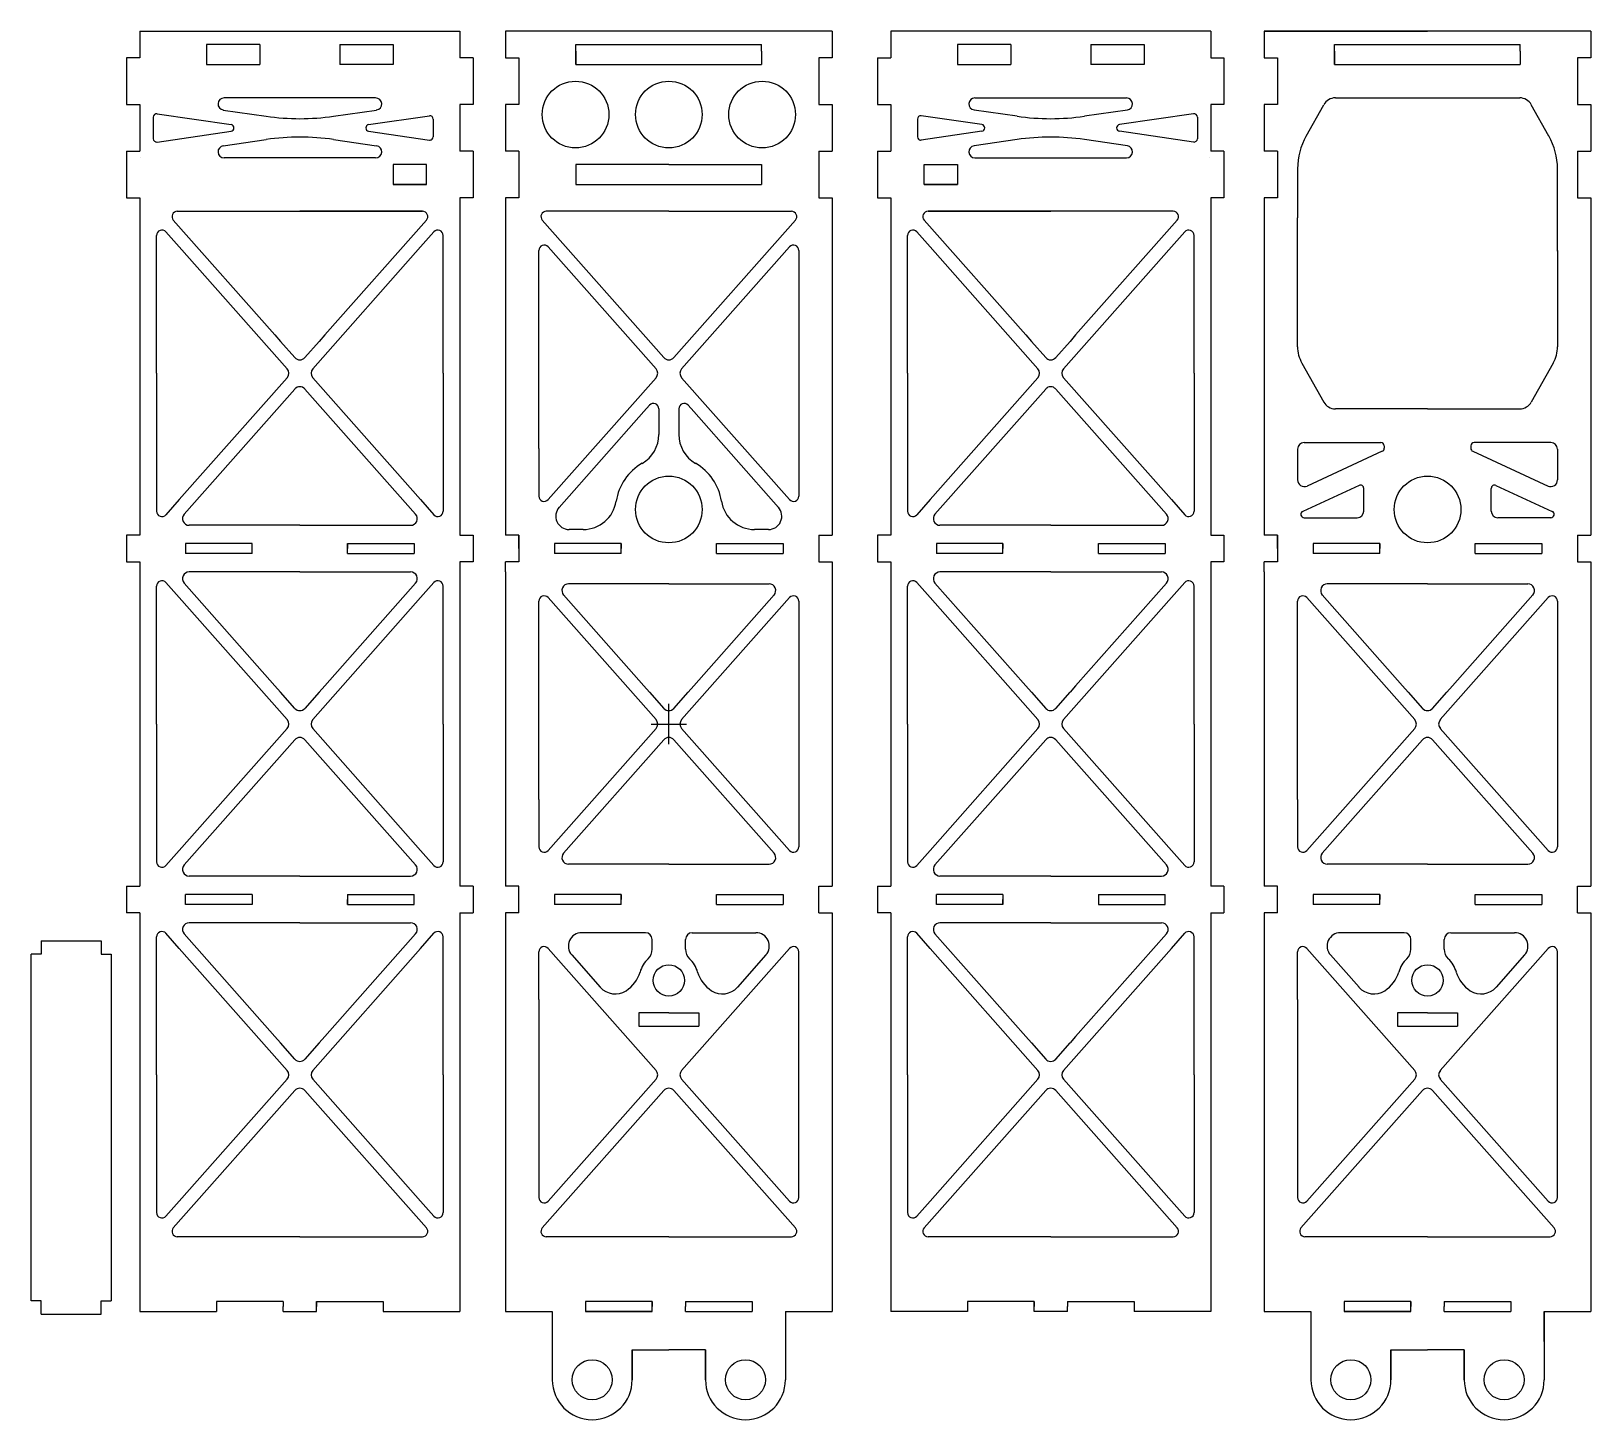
# Model space of a CAD drawing. Header units: millimetres. Extents: x 2141 to 2375, y 1186 to 1394.
import ezdxf

# ---------------------------------------------------------------- set-up
doc = ezdxf.new("R2010")
doc.units = ezdxf.units.MM
doc.layers.add('2mm碳板', color=1, linetype='Continuous')

msp = doc.modelspace()

# ---------------------------------------------------------------- linework, layer by layer
at = {"layer": '2mm碳板'}
for p, q in [((2157.68, 1394.3), (2205.68, 1394.3)), ((2157.68, 1394.3), (2157.68, 1390.3)), ((2205.68, 1394.3), (2205.68, 1390.3)), ((2212.54, 1394.3), (2212.54, 1390.3)), ((2212.54, 1394.3), (2212.54, 1390.3)), ((2261.54, 1394.3), (2212.54, 1394.3)), ((2261.54, 1394.3), (2261.54, 1390.3)), ((2318.34, 1394.3), (2270.34, 1394.3)), ((2270.34, 1394.3), (2270.34, 1390.3)), ((2318.34, 1394.3), (2318.34, 1390.3)), ((2326.38, 1394.3), (2326.38, 1390.3)), ((2326.38, 1394.3), (2326.38, 1390.3)), ((2375.38, 1394.3), (2326.38, 1394.3)), ((2326.38, 1394.3), (2350.88, 1394.3)), ((2375.38, 1394.3), (2375.38, 1390.3)), ((2155.68, 1390.3), (2155.68, 1383.3)), ((2157.68, 1390.3), (2155.68, 1390.3)), ((2155.68, 1390.3), (2155.68, 1383.3)), ((2175.68, 1392.3), (2167.68, 1392.3)), ((2167.68, 1392.3), (2167.68, 1389.3)), ((2175.68, 1392.3), (2175.68, 1389.3)), ((2187.68, 1392.3), (2187.68, 1389.3)), ((2187.68, 1392.3), (2195.68, 1392.3)), ((2195.68, 1392.3), (2195.68, 1389.3)), ((2207.68, 1390.3), (2205.68, 1390.3)), ((2207.68, 1390.3), (2207.68, 1383.3)), ((2212.54, 1390.3), (2214.04, 1390.3)), ((2212.54, 1390.3), (2214.54, 1390.3)), ((2214.54, 1390.3), (2214.54, 1383.3)), ((2214.54, 1390.3), (2214.54, 1383.3)), ((2223.08, 1391.3), (2223.08, 1392.3)), ((2223.08, 1392.3), (2250.96, 1392.3)), ((2223.08, 1391.3), (2223.08, 1389.3)), ((2223.08, 1389.3), (2223.08, 1391.3)), ((2250.96, 1391.3), (2250.96, 1392.3)), ((2250.96, 1391.3), (2250.96, 1389.3)), ((2261.54, 1390.3), (2259.54, 1390.3)), ((2259.54, 1390.3), (2259.54, 1383.3)), ((2268.34, 1390.3), (2268.34, 1383.3)), ((2268.34, 1390.3), (2270.34, 1390.3)), ((2288.34, 1392.3), (2280.34, 1392.3)), ((2280.34, 1392.3), (2280.34, 1389.3)), ((2288.34, 1392.3), (2288.34, 1389.3)), ((2300.34, 1392.3), (2300.34, 1389.3)), ((2300.34, 1392.3), (2308.34, 1392.3)), ((2308.34, 1392.3), (2308.34, 1389.3)), ((2318.34, 1390.3), (2320.34, 1390.3)), ((2320.34, 1390.3), (2320.34, 1383.3)), ((2320.34, 1390.3), (2320.34, 1383.3)), ((2326.38, 1390.3), (2327.88, 1390.3)), ((2326.38, 1390.3), (2328.38, 1390.3)), ((2328.38, 1390.3), (2328.38, 1383.3)), ((2328.38, 1390.3), (2328.38, 1383.3)), ((2336.92, 1391.3), (2336.92, 1392.3)), ((2336.92, 1392.3), (2364.8, 1392.3)), ((2336.92, 1391.3), (2336.92, 1389.3)), ((2336.92, 1389.3), (2336.92, 1391.3)), ((2364.8, 1391.3), (2364.8, 1392.3)), ((2364.8, 1391.3), (2364.8, 1389.3)), ((2375.38, 1390.3), (2373.38, 1390.3)), ((2373.38, 1390.3), (2373.38, 1383.3)), ((2167.68, 1389.3), (2175.68, 1389.3)), ((2195.68, 1389.3), (2187.68, 1389.3)), ((2223.08, 1389.3), (2250.96, 1389.3)), ((2280.34, 1389.3), (2288.34, 1389.3)), ((2308.34, 1389.3), (2300.34, 1389.3)), ((2336.92, 1389.3), (2364.8, 1389.3)), ((2155.68, 1383.3), (2157.68, 1383.3)), ((2157.68, 1383.3), (2157.68, 1376.3)), ((2193.05, 1384.29), (2170.3, 1384.29)), ((2205.68, 1383.3), (2205.68, 1376.3)), ((2207.68, 1383.3), (2205.68, 1383.3)), ((2214.54, 1383.3), (2212.54, 1383.3)), ((2212.54, 1383.3), (2212.54, 1381.8)), ((2259.54, 1383.3), (2261.54, 1383.3)), ((2261.54, 1383.3), (2261.54, 1376.3)), ((2268.34, 1383.3), (2270.34, 1383.3)), ((2270.34, 1383.3), (2270.34, 1376.3)), ((2282.96, 1384.29), (2305.71, 1384.29)), ((2318.34, 1383.3), (2318.34, 1376.3)), ((2320.34, 1383.3), (2318.34, 1383.3)), ((2328.38, 1383.3), (2326.38, 1383.3)), ((2326.38, 1383.3), (2326.38, 1381.8)), ((2332.66, 1378.58), (2335.31, 1383.28)), ((2337.05, 1384.3), (2350.88, 1384.3)), ((2350.88, 1384.3), (2364.71, 1384.3)), ((2369.09, 1378.58), (2366.45, 1383.28)), ((2373.38, 1383.3), (2375.38, 1383.3)), ((2375.38, 1383.3), (2375.38, 1376.3)), ((2159.68, 1381.42), (2159.68, 1378.18)), ((2160.25, 1381.91), (2171.36, 1380.29)), ((2170.17, 1382.48), (2176.63, 1381.54)), ((2186.73, 1381.54), (2193.18, 1382.48)), ((2192, 1380.29), (2201.11, 1381.62)), ((2201.68, 1381.12), (2201.68, 1378.47)), ((2212.54, 1381.8), (2212.54, 1376.3)), ((2274.34, 1381.12), (2274.34, 1378.47)), ((2284.02, 1380.29), (2274.91, 1381.62)), ((2289.29, 1381.54), (2282.83, 1382.48)), ((2305.84, 1382.48), (2299.39, 1381.54)), ((2315.77, 1381.91), (2304.66, 1380.29)), ((2316.34, 1381.42), (2316.34, 1378.18)), ((2326.38, 1381.8), (2326.38, 1376.3)), ((2160.25, 1377.68), (2171.36, 1379.3)), ((2192, 1379.3), (2201.11, 1377.97)), ((2284.02, 1379.3), (2274.91, 1377.97)), ((2315.77, 1377.68), (2304.66, 1379.3)), ((2155.68, 1376.3), (2155.68, 1369.3)), ((2155.68, 1376.3), (2157.68, 1376.3)), ((2170.17, 1377.11), (2176.63, 1378.05)), ((2186.73, 1378.05), (2193.18, 1377.11)), ((2207.68, 1376.3), (2205.68, 1376.3)), ((2207.68, 1376.3), (2207.68, 1369.3)), ((2214.54, 1376.3), (2212.54, 1376.3)), ((2214.54, 1376.3), (2214.54, 1369.3)), ((2259.54, 1376.3), (2261.54, 1376.3)), ((2259.54, 1376.3), (2259.54, 1369.3)), ((2268.34, 1376.3), (2268.34, 1369.3)), ((2268.34, 1376.3), (2270.34, 1376.3)), ((2289.29, 1378.05), (2282.83, 1377.11)), ((2305.84, 1377.11), (2299.39, 1378.05)), ((2320.34, 1376.3), (2318.34, 1376.3)), ((2320.34, 1376.3), (2320.34, 1369.3)), ((2328.38, 1376.3), (2326.38, 1376.3)), ((2328.38, 1376.3), (2328.38, 1369.3)), ((2373.38, 1376.3), (2375.38, 1376.3)), ((2373.38, 1376.3), (2373.38, 1369.3)), ((2157.82, 1375.31), (2157.82, 1375.31)), ((2193.05, 1375.31), (2170.3, 1375.31)), ((2200.68, 1374.3), (2195.68, 1374.3)), ((2195.68, 1374.3), (2195.68, 1371.3)), ((2200.68, 1371.3), (2200.68, 1374.3)), ((2237.04, 1374.3), (2223.08, 1374.3)), ((2223.08, 1374.3), (2223.08, 1371.3)), ((2237.04, 1374.3), (2250.96, 1374.3)), ((2250.96, 1374.3), (2250.96, 1371.3)), ((2275.34, 1374.3), (2280.34, 1374.3)), ((2275.34, 1371.3), (2275.34, 1374.3)), ((2280.34, 1374.3), (2280.34, 1371.3)), ((2282.96, 1375.31), (2305.71, 1375.31)), ((2318.2, 1375.31), (2318.19, 1375.31)), ((2331.38, 1373.68), (2331.38, 1366.3)), ((2370.38, 1361.3), (2370.38, 1373.68)), ((2155.68, 1369.3), (2157.68, 1369.3)), ((2157.68, 1369.3), (2157.68, 1318.7)), ((2200.68, 1371.3), (2195.68, 1371.3)), ((2195.68, 1371.3), (2200.68, 1371.3)), ((2195.68, 1371.3), (2200.68, 1371.3)), ((2207.68, 1369.3), (2205.68, 1369.3)), ((2205.68, 1369.3), (2205.68, 1318.7)), ((2212.54, 1369.3), (2212.54, 1320.2)), ((2214.54, 1369.3), (2212.54, 1369.3)), ((2223.08, 1371.3), (2250.96, 1371.3)), ((2259.54, 1369.3), (2261.54, 1369.3)), ((2261.54, 1369.3), (2261.54, 1318.7)), ((2268.34, 1369.3), (2270.34, 1369.3)), ((2270.34, 1369.3), (2270.34, 1318.7)), ((2275.34, 1371.3), (2280.34, 1371.3)), ((2280.34, 1371.3), (2275.34, 1371.3)), ((2280.34, 1371.3), (2275.34, 1371.3)), ((2320.34, 1369.3), (2318.34, 1369.3)), ((2318.34, 1369.3), (2318.34, 1318.7)), ((2326.38, 1369.3), (2326.38, 1320.2)), ((2328.38, 1369.3), (2326.38, 1369.3)), ((2373.38, 1369.3), (2375.38, 1369.3)), ((2375.38, 1369.3), (2375.38, 1318.7)), ((2163.29, 1367.3), (2200.07, 1367.3)), ((2163.29, 1367.3), (2169.85, 1367.3)), ((2200.07, 1367.3), (2181.68, 1367.3)), ((2193.51, 1367.3), (2200.07, 1367.3)), ((2237.04, 1367.3), (2218.65, 1367.3)), ((2237.04, 1367.3), (2255.43, 1367.3)), ((2275.95, 1367.3), (2294.34, 1367.3)), ((2312.73, 1367.3), (2275.95, 1367.3)), ((2282.51, 1367.3), (2275.95, 1367.3)), ((2312.73, 1367.3), (2306.17, 1367.3)), ((2162.69, 1365.97), (2177.93, 1348.74)), ((2200.67, 1365.97), (2185.42, 1348.74)), ((2236.29, 1345.35), (2218.05, 1365.97)), ((2237.79, 1345.35), (2256.03, 1365.97)), ((2275.35, 1365.97), (2290.59, 1348.74)), ((2313.33, 1365.97), (2298.08, 1348.74)), ((2331.38, 1361.42), (2331.38, 1366.3)), ((2370.38, 1361.42), (2370.38, 1366.3)), ((2160.18, 1343), (2160.18, 1363.68)), ((2163.58, 1361.95), (2161.58, 1364.21)), ((2199.78, 1361.95), (2201.78, 1364.21)), ((2203.18, 1343), (2203.18, 1363.68)), ((2272.84, 1343), (2272.84, 1363.68)), ((2276.24, 1361.95), (2274.24, 1364.21)), ((2312.44, 1361.95), (2314.44, 1364.21)), ((2315.84, 1343), (2315.84, 1363.68)), ((2163.58, 1361.95), (2179.76, 1343.66)), ((2199.78, 1361.95), (2183.6, 1343.66)), ((2217.54, 1331.7), (2217.54, 1361.42)), ((2218.94, 1361.95), (2235.12, 1343.66)), ((2255.14, 1361.95), (2238.96, 1343.66)), ((2256.54, 1361.42), (2256.54, 1324.58)), ((2276.24, 1361.95), (2292.42, 1343.66)), ((2312.44, 1361.95), (2296.26, 1343.66)), ((2331.38, 1346.98), (2331.38, 1361.42)), ((2370.38, 1361.42), (2370.38, 1346.98)), ((2177.93, 1348.74), (2178.78, 1347.78)), ((2185.42, 1348.74), (2184.58, 1347.78)), ((2290.59, 1348.74), (2291.44, 1347.78)), ((2298.08, 1348.74), (2297.24, 1347.78)), ((2180.93, 1345.35), (2178.78, 1347.78)), ((2184.58, 1347.78), (2182.43, 1345.35)), ((2291.44, 1347.78), (2293.59, 1345.35)), ((2295.09, 1345.35), (2297.24, 1347.78)), ((2332.02, 1344.53), (2335.31, 1338.69)), ((2369.74, 1344.53), (2366.45, 1338.69)), ((2160.18, 1343), (2160.18, 1322.32)), ((2179.76, 1342.33), (2163.58, 1324.05)), ((2183.6, 1342.33), (2199.78, 1324.05)), ((2203.18, 1343), (2203.18, 1322.32)), ((2235.12, 1342.33), (2218.94, 1324.05)), ((2238.96, 1342.33), (2255.14, 1324.05)), ((2272.84, 1343), (2272.84, 1322.32)), ((2292.42, 1342.33), (2276.24, 1324.05)), ((2296.26, 1342.33), (2312.44, 1324.05)), ((2315.84, 1343), (2315.84, 1322.32)), ((2180.93, 1340.64), (2164.31, 1321.86)), ((2182.43, 1340.64), (2199.04, 1321.86)), ((2293.59, 1340.64), (2276.97, 1321.86)), ((2295.09, 1340.64), (2311.7, 1321.86)), ((2220.59, 1322.89), (2233.29, 1337.26)), ((2233.29, 1337.26), (2234.14, 1338.21)), ((2235.54, 1337.68), (2235.54, 1333.82)), ((2238.54, 1337.68), (2238.54, 1333.82)), ((2240.78, 1337.26), (2239.94, 1338.21)), ((2253.49, 1322.89), (2240.78, 1337.26)), ((2350.88, 1337.67), (2337.05, 1337.67)), ((2350.88, 1337.67), (2364.71, 1337.67)), ((2217.54, 1331.7), (2217.54, 1324.58)), ((2331.38, 1331.61), (2331.38, 1327)), ((2332.38, 1332.61), (2343.88, 1332.61)), ((2344.38, 1332.11), (2344.38, 1331.76)), ((2357.38, 1332.11), (2357.38, 1331.76)), ((2369.38, 1332.61), (2357.88, 1332.61)), ((2370.38, 1331.61), (2370.38, 1327)), ((2344.09, 1331.3), (2332.8, 1326.09)), ((2357.67, 1331.3), (2368.96, 1326.09)), ((2340.6, 1326.18), (2332.17, 1322.29)), ((2341.31, 1322.34), (2341.31, 1325.73)), ((2360.44, 1322.34), (2360.44, 1325.73)), ((2361.15, 1326.18), (2369.59, 1322.29)), ((2163.58, 1324.05), (2161.58, 1321.79)), ((2199.78, 1324.05), (2201.78, 1321.79)), ((2276.24, 1324.05), (2274.24, 1321.79)), ((2312.44, 1324.05), (2314.44, 1321.79)), ((2181.68, 1320.2), (2165.06, 1320.2)), ((2181.68, 1320.2), (2198.3, 1320.2)), ((2212.54, 1320.2), (2212.54, 1318.7)), ((2294.34, 1320.2), (2277.72, 1320.2)), ((2294.34, 1320.2), (2310.96, 1320.2)), ((2326.38, 1320.2), (2326.38, 1318.7)), ((2332.38, 1321.34), (2340.31, 1321.34)), ((2369.38, 1321.34), (2361.44, 1321.34)), ((2155.68, 1318.7), (2155.68, 1314.7)), ((2157.68, 1318.7), (2155.68, 1318.7)), ((2205.68, 1318.7), (2207.68, 1318.7)), ((2207.68, 1318.7), (2207.68, 1314.7)), ((2214.54, 1318.7), (2212.54, 1318.7)), ((2214.54, 1318.7), (2214.54, 1314.7)), ((2214.54, 1316.7), (2214.54, 1318.7)), ((2224.19, 1319.57), (2222.08, 1319.57)), ((2251.99, 1319.57), (2249.88, 1319.57)), ((2259.54, 1318.7), (2259.54, 1314.7)), ((2259.54, 1318.7), (2261.54, 1318.7)), ((2268.34, 1318.7), (2268.34, 1314.7)), ((2270.34, 1318.7), (2268.34, 1318.7)), ((2318.34, 1318.7), (2320.34, 1318.7)), ((2320.34, 1318.7), (2320.34, 1314.7)), ((2328.38, 1318.7), (2326.38, 1318.7)), ((2328.38, 1318.7), (2328.38, 1314.7)), ((2328.38, 1316.7), (2328.38, 1318.7)), ((2373.38, 1318.7), (2373.38, 1314.7)), ((2373.38, 1318.7), (2375.38, 1318.7)), ((2164.52, 1317.45), (2164.52, 1315.95)), ((2174.52, 1317.45), (2164.52, 1317.45)), ((2174.52, 1315.95), (2164.52, 1315.95)), ((2174.52, 1316.7), (2174.52, 1317.45)), ((2174.52, 1316.7), (2174.52, 1317.45)), ((2174.52, 1315.95), (2174.52, 1316.7)), ((2188.84, 1316.7), (2188.84, 1317.45)), ((2188.84, 1316.7), (2188.84, 1317.45)), ((2188.84, 1317.45), (2198.84, 1317.45)), ((2188.84, 1317.45), (2188.84, 1316.7)), ((2188.84, 1315.95), (2188.84, 1316.7)), ((2188.84, 1315.95), (2198.84, 1315.95)), ((2198.84, 1317.45), (2198.84, 1315.95)), ((2219.88, 1317.45), (2219.88, 1315.95)), ((2229.88, 1317.45), (2219.88, 1317.45)), ((2229.88, 1315.95), (2219.88, 1315.95)), ((2229.88, 1316.7), (2229.88, 1317.45)), ((2229.88, 1316.7), (2229.88, 1317.45)), ((2229.88, 1317.45), (2229.88, 1316.7)), ((2229.88, 1315.95), (2229.88, 1316.7)), ((2244.2, 1316.7), (2244.2, 1317.45)), ((2244.2, 1316.7), (2244.2, 1317.45)), ((2244.2, 1317.45), (2254.2, 1317.45)), ((2244.2, 1315.95), (2244.2, 1316.7)), ((2244.2, 1315.95), (2254.2, 1315.95)), ((2254.2, 1317.45), (2254.2, 1315.95)), ((2277.18, 1317.45), (2277.18, 1315.95)), ((2287.18, 1317.45), (2277.18, 1317.45)), ((2287.18, 1315.95), (2277.18, 1315.95)), ((2287.18, 1316.7), (2287.18, 1317.45)), ((2287.18, 1316.7), (2287.18, 1317.45)), ((2287.18, 1317.45), (2287.18, 1316.7)), ((2287.18, 1315.95), (2287.18, 1316.7)), ((2301.5, 1316.7), (2301.5, 1317.45)), ((2301.5, 1316.7), (2301.5, 1317.45)), ((2301.5, 1317.45), (2311.5, 1317.45)), ((2301.5, 1315.95), (2301.5, 1316.7)), ((2301.5, 1315.95), (2311.5, 1315.95)), ((2311.5, 1317.45), (2311.5, 1315.95)), ((2333.72, 1317.45), (2333.72, 1315.95)), ((2343.72, 1317.45), (2333.72, 1317.45)), ((2343.72, 1315.95), (2333.72, 1315.95)), ((2343.72, 1316.7), (2343.72, 1317.45)), ((2343.72, 1316.7), (2343.72, 1317.45)), ((2343.72, 1317.45), (2343.72, 1316.7)), ((2343.72, 1315.95), (2343.72, 1316.7)), ((2358.04, 1316.7), (2358.04, 1317.45)), ((2358.04, 1316.7), (2358.04, 1317.45)), ((2358.04, 1317.45), (2368.04, 1317.45)), ((2358.04, 1315.95), (2358.04, 1316.7)), ((2358.04, 1315.95), (2368.04, 1315.95)), ((2368.04, 1317.45), (2368.04, 1315.95)), ((2155.68, 1314.7), (2157.68, 1314.7)), ((2157.68, 1314.7), (2157.68, 1266.1)), ((2181.68, 1313.2), (2165.06, 1313.2)), ((2181.68, 1313.2), (2198.3, 1313.2)), ((2207.68, 1314.7), (2205.68, 1314.7)), ((2205.68, 1314.7), (2205.68, 1266.1)), ((2214.54, 1314.7), (2212.54, 1314.7)), ((2212.54, 1313.2), (2212.54, 1314.7)), ((2212.54, 1313.2), (2212.54, 1283.33)), ((2259.54, 1314.7), (2261.54, 1314.7)), ((2261.54, 1314.7), (2261.54, 1271.54)), ((2268.34, 1314.7), (2270.34, 1314.7)), ((2270.34, 1314.7), (2270.34, 1266.1)), ((2294.34, 1313.2), (2277.72, 1313.2)), ((2294.34, 1313.2), (2310.96, 1313.2)), ((2320.34, 1314.7), (2318.34, 1314.7)), ((2318.34, 1314.7), (2318.34, 1266.1)), ((2328.38, 1314.7), (2326.38, 1314.7)), ((2326.38, 1313.2), (2326.38, 1314.7)), ((2326.38, 1313.2), (2326.38, 1283.33)), ((2373.38, 1314.7), (2375.38, 1314.7)), ((2375.38, 1314.7), (2375.38, 1271.54)), ((2160.18, 1290.4), (2160.18, 1311.08)), ((2163.58, 1309.35), (2161.58, 1311.61)), ((2164.31, 1311.53), (2177.93, 1296.14)), ((2199.04, 1311.53), (2185.42, 1296.14)), ((2199.78, 1309.35), (2201.78, 1311.61)), ((2203.18, 1290.4), (2203.18, 1311.08)), ((2237.04, 1311.41), (2222, 1311.41)), ((2237.04, 1311.41), (2252.08, 1311.41)), ((2272.84, 1290.4), (2272.84, 1311.08)), ((2276.24, 1309.35), (2274.24, 1311.61)), ((2276.97, 1311.53), (2290.59, 1296.14)), ((2311.7, 1311.53), (2298.08, 1296.14)), ((2312.44, 1309.35), (2314.44, 1311.61)), ((2315.84, 1290.4), (2315.84, 1311.08)), ((2350.88, 1311.41), (2335.84, 1311.41)), ((2350.88, 1311.41), (2365.92, 1311.41)), ((2163.58, 1309.35), (2179.76, 1291.06)), ((2199.78, 1309.35), (2183.6, 1291.06)), ((2217.54, 1279.1), (2217.54, 1308.82)), ((2218.94, 1309.35), (2235.12, 1291.06)), ((2221.25, 1309.75), (2233.29, 1296.14)), ((2255.14, 1309.35), (2238.96, 1291.06)), ((2252.83, 1309.75), (2240.78, 1296.14)), ((2256.54, 1308.82), (2256.54, 1271.98)), ((2276.24, 1309.35), (2292.42, 1291.06)), ((2312.44, 1309.35), (2296.26, 1291.06)), ((2331.38, 1279.1), (2331.38, 1308.82)), ((2332.78, 1309.35), (2348.96, 1291.06)), ((2335.09, 1309.75), (2347.13, 1296.14)), ((2368.98, 1309.35), (2352.8, 1291.06)), ((2366.67, 1309.75), (2354.62, 1296.14)), ((2370.38, 1308.82), (2370.38, 1271.98)), ((2177.93, 1296.14), (2178.78, 1295.18)), ((2180.93, 1292.75), (2178.78, 1295.18)), ((2184.58, 1295.18), (2182.43, 1292.75)), ((2185.42, 1296.14), (2184.58, 1295.18)), ((2233.29, 1296.14), (2234.14, 1295.18)), ((2234.14, 1295.18), (2236.29, 1292.75)), ((2237.79, 1292.75), (2239.94, 1295.18)), ((2240.78, 1296.14), (2239.94, 1295.18)), ((2290.59, 1296.14), (2291.44, 1295.18)), ((2291.44, 1295.18), (2293.59, 1292.75)), ((2295.09, 1292.75), (2297.24, 1295.18)), ((2298.08, 1296.14), (2297.24, 1295.18)), ((2347.13, 1296.14), (2347.98, 1295.18)), ((2347.98, 1295.18), (2350.13, 1292.75)), ((2351.63, 1292.75), (2353.78, 1295.18)), ((2354.62, 1296.14), (2353.78, 1295.18)), ((2237.04, 1287.38), (2237.04, 1293.41)), ((2160.18, 1290.4), (2160.18, 1269.72)), ((2179.76, 1289.73), (2163.58, 1271.45)), ((2183.6, 1289.73), (2199.78, 1271.45)), ((2203.18, 1290.4), (2203.18, 1269.72)), ((2235.12, 1289.73), (2218.94, 1271.45)), ((2234.37, 1290.4), (2239.71, 1290.4)), ((2238.96, 1289.73), (2255.14, 1271.45)), ((2272.84, 1290.4), (2272.84, 1269.72)), ((2292.42, 1289.73), (2276.24, 1271.45)), ((2296.26, 1289.73), (2312.44, 1271.45)), ((2315.84, 1290.4), (2315.84, 1269.72)), ((2348.96, 1289.73), (2332.78, 1271.45)), ((2352.8, 1289.73), (2368.98, 1271.45)), ((2180.93, 1288.04), (2164.31, 1269.26)), ((2182.43, 1288.04), (2199.04, 1269.26)), ((2236.29, 1288.04), (2221.25, 1271.04)), ((2237.79, 1288.04), (2252.83, 1271.04)), ((2293.59, 1288.04), (2276.97, 1269.26)), ((2295.09, 1288.04), (2311.7, 1269.26)), ((2350.13, 1288.04), (2335.09, 1271.04)), ((2351.63, 1288.04), (2366.67, 1271.04)), ((2212.54, 1283.33), (2212.54, 1266.1)), ((2326.38, 1283.33), (2326.38, 1266.1)), ((2217.54, 1279.1), (2217.54, 1271.98)), ((2331.38, 1279.1), (2331.38, 1271.98)), ((2163.58, 1271.45), (2161.58, 1269.19)), ((2199.78, 1271.45), (2201.78, 1269.19)), ((2261.54, 1271.54), (2261.54, 1266.1)), ((2276.24, 1271.45), (2274.24, 1269.19)), ((2312.44, 1271.45), (2314.44, 1269.19)), ((2375.38, 1271.54), (2375.38, 1266.1)), ((2237.04, 1269.38), (2222, 1269.38)), ((2237.04, 1269.38), (2252.08, 1269.38)), ((2350.88, 1269.38), (2335.84, 1269.38)), ((2350.88, 1269.38), (2365.92, 1269.38)), ((2155.68, 1266.1), (2155.68, 1262.1)), ((2155.68, 1266.1), (2157.68, 1266.1)), ((2181.68, 1267.6), (2165.06, 1267.6)), ((2181.68, 1267.6), (2198.3, 1267.6)), ((2207.68, 1266.1), (2205.68, 1266.1)), ((2207.68, 1266.1), (2207.68, 1262.1)), ((2214.54, 1266.1), (2212.54, 1266.1)), ((2214.54, 1262.1), (2214.54, 1266.1)), ((2259.54, 1262.1), (2259.54, 1266.1)), ((2259.54, 1266.1), (2261.54, 1266.1)), ((2268.34, 1266.1), (2268.34, 1262.1)), ((2268.34, 1266.1), (2270.34, 1266.1)), ((2294.34, 1267.6), (2277.72, 1267.6)), ((2294.34, 1267.6), (2310.96, 1267.6)), ((2320.34, 1266.1), (2318.34, 1266.1)), ((2320.34, 1266.1), (2320.34, 1262.1)), ((2328.38, 1266.1), (2326.38, 1266.1)), ((2328.38, 1262.1), (2328.38, 1266.1)), ((2373.38, 1262.1), (2373.38, 1266.1)), ((2373.38, 1266.1), (2375.38, 1266.1)), ((2164.52, 1263.35), (2164.52, 1264.85)), ((2174.52, 1264.85), (2164.52, 1264.85)), ((2174.52, 1264.85), (2174.52, 1264.1)), ((2174.52, 1264.1), (2174.52, 1263.35)), ((2174.52, 1264.1), (2174.52, 1263.35)), ((2188.84, 1264.85), (2188.84, 1264.1)), ((2188.84, 1264.85), (2198.84, 1264.85)), ((2188.84, 1264.1), (2188.84, 1263.35)), ((2188.84, 1264.1), (2188.84, 1263.35)), ((2188.84, 1263.35), (2188.84, 1264.1)), ((2198.84, 1263.35), (2198.84, 1264.85)), ((2219.88, 1264.85), (2219.88, 1263.35)), ((2229.88, 1264.85), (2219.88, 1264.85)), ((2229.88, 1264.1), (2229.88, 1264.85)), ((2229.88, 1264.1), (2229.88, 1264.85)), ((2229.88, 1264.85), (2229.88, 1264.1)), ((2229.88, 1263.35), (2229.88, 1264.1)), ((2244.2, 1264.1), (2244.2, 1264.85)), ((2244.2, 1264.1), (2244.2, 1264.85)), ((2244.2, 1264.85), (2254.2, 1264.85)), ((2244.2, 1263.35), (2244.2, 1264.1)), ((2254.2, 1264.85), (2254.2, 1263.35)), ((2277.18, 1263.35), (2277.18, 1264.85)), ((2287.18, 1264.85), (2277.18, 1264.85)), ((2287.18, 1264.85), (2287.18, 1264.1)), ((2287.18, 1264.1), (2287.18, 1263.35)), ((2287.18, 1264.1), (2287.18, 1263.35)), ((2287.18, 1263.35), (2287.18, 1264.1)), ((2301.5, 1264.85), (2301.5, 1264.1)), ((2301.5, 1264.85), (2311.5, 1264.85)), ((2301.5, 1264.1), (2301.5, 1263.35)), ((2301.5, 1264.1), (2301.5, 1263.35)), ((2311.5, 1263.35), (2311.5, 1264.85)), ((2333.72, 1264.85), (2333.72, 1263.35)), ((2343.72, 1264.85), (2333.72, 1264.85)), ((2343.72, 1264.1), (2343.72, 1264.85)), ((2343.72, 1264.1), (2343.72, 1264.85)), ((2343.72, 1264.85), (2343.72, 1264.1)), ((2343.72, 1263.35), (2343.72, 1264.1)), ((2358.04, 1264.1), (2358.04, 1264.85)), ((2358.04, 1264.1), (2358.04, 1264.85)), ((2358.04, 1264.85), (2368.04, 1264.85)), ((2358.04, 1263.35), (2358.04, 1264.1)), ((2368.04, 1264.85), (2368.04, 1263.35)), ((2157.68, 1262.1), (2155.68, 1262.1)), ((2157.68, 1262.1), (2157.68, 1202.3)), ((2174.52, 1263.35), (2164.52, 1263.35)), ((2188.84, 1263.35), (2198.84, 1263.35)), ((2205.68, 1262.1), (2207.68, 1262.1)), ((2205.68, 1262.1), (2205.68, 1202.3)), ((2212.54, 1262.1), (2212.54, 1236.3)), ((2214.54, 1262.1), (2212.54, 1262.1)), ((2229.88, 1263.35), (2219.88, 1263.35)), ((2244.2, 1263.35), (2254.2, 1263.35)), ((2259.54, 1262.1), (2261.54, 1262.1)), ((2261.54, 1262.1), (2261.54, 1236.3)), ((2270.34, 1262.1), (2268.34, 1262.1)), ((2270.34, 1262.1), (2270.34, 1202.3)), ((2287.18, 1263.35), (2277.18, 1263.35)), ((2301.5, 1263.35), (2311.5, 1263.35)), ((2318.34, 1262.1), (2320.34, 1262.1)), ((2318.34, 1262.1), (2318.34, 1202.3)), ((2326.38, 1262.1), (2326.38, 1236.3)), ((2328.38, 1262.1), (2326.38, 1262.1)), ((2343.72, 1263.35), (2333.72, 1263.35)), ((2358.04, 1263.35), (2368.04, 1263.35)), ((2373.38, 1262.1), (2375.38, 1262.1)), ((2375.38, 1262.1), (2375.38, 1236.3)), ((2163.58, 1256.75), (2161.58, 1259.01)), ((2181.68, 1260.6), (2165.06, 1260.6)), ((2181.68, 1260.6), (2198.3, 1260.6)), ((2199.78, 1256.75), (2201.78, 1259.01)), ((2233.54, 1259.1), (2223.97, 1259.1)), ((2240.54, 1259.1), (2250.11, 1259.1)), ((2276.24, 1256.75), (2274.24, 1259.01)), ((2294.34, 1260.6), (2277.72, 1260.6)), ((2294.34, 1260.6), (2310.96, 1260.6)), ((2312.44, 1256.75), (2314.44, 1259.01)), ((2347.38, 1259.1), (2337.81, 1259.1)), ((2354.38, 1259.1), (2363.95, 1259.1)), ((2142.86, 1257.88), (2142.86, 1255.88)), ((2142.86, 1257.88), (2151.86, 1257.88)), ((2151.86, 1257.88), (2151.86, 1255.88)), ((2160.18, 1237.8), (2160.18, 1258.48)), ((2163.58, 1256.75), (2179.76, 1238.46)), ((2164.31, 1258.93), (2177.93, 1243.54)), ((2199.78, 1256.75), (2183.6, 1238.46)), ((2199.04, 1258.93), (2185.42, 1243.54)), ((2203.18, 1237.8), (2203.18, 1258.48)), ((2218.94, 1256.75), (2235.12, 1238.46)), ((2234.54, 1256.64), (2234.54, 1258.1)), ((2255.14, 1256.75), (2238.96, 1238.46)), ((2239.54, 1256.64), (2239.54, 1258.1)), ((2272.84, 1237.8), (2272.84, 1258.48)), ((2276.24, 1256.75), (2292.42, 1238.46)), ((2276.97, 1258.93), (2290.59, 1243.54)), ((2312.44, 1256.75), (2296.26, 1238.46)), ((2311.7, 1258.93), (2298.08, 1243.54)), ((2315.84, 1237.8), (2315.84, 1258.48)), ((2332.78, 1256.75), (2348.96, 1238.46)), ((2348.38, 1256.64), (2348.38, 1258.1)), ((2368.98, 1256.75), (2352.8, 1238.46)), ((2353.38, 1256.64), (2353.38, 1258.1)), ((2142.86, 1255.88), (2141.36, 1255.88)), ((2141.36, 1203.88), (2141.36, 1255.88)), ((2151.86, 1255.88), (2153.36, 1255.88)), ((2153.36, 1255.88), (2153.36, 1203.88)), ((2217.54, 1249.1), (2217.54, 1256.22)), ((2222.47, 1255.77), (2226.76, 1250.93)), ((2251.61, 1255.77), (2247.32, 1250.93)), ((2256.54, 1219.38), (2256.54, 1256.22)), ((2331.38, 1249.1), (2331.38, 1256.22)), ((2336.31, 1255.77), (2340.6, 1250.93)), ((2365.45, 1255.77), (2361.16, 1250.93)), ((2370.38, 1219.38), (2370.38, 1256.22)), ((2217.54, 1249.1), (2217.54, 1219.38)), ((2227.92, 1249.6), (2227.93, 1249.6)), ((2331.38, 1249.1), (2331.38, 1219.38)), ((2341.76, 1249.6), (2341.77, 1249.6)), ((2237.04, 1247.1), (2232.54, 1247.1)), ((2232.54, 1247.1), (2232.54, 1245.1)), ((2232.54, 1245.1), (2241.54, 1245.1)), ((2237.04, 1247.1), (2241.54, 1247.1)), ((2241.54, 1247.1), (2241.54, 1245.1)), ((2350.88, 1247.1), (2346.38, 1247.1)), ((2346.38, 1247.1), (2346.38, 1245.1)), ((2346.38, 1245.1), (2355.38, 1245.1)), ((2350.88, 1247.1), (2355.38, 1247.1)), ((2355.38, 1247.1), (2355.38, 1245.1)), ((2177.93, 1243.54), (2178.78, 1242.58)), ((2185.42, 1243.54), (2184.58, 1242.58)), ((2290.59, 1243.54), (2291.44, 1242.58)), ((2298.08, 1243.54), (2297.24, 1242.58)), ((2180.93, 1240.15), (2178.78, 1242.58)), ((2184.58, 1242.58), (2182.43, 1240.15)), ((2291.44, 1242.58), (2293.59, 1240.15)), ((2295.09, 1240.15), (2297.24, 1242.58)), ((2160.18, 1237.8), (2160.18, 1217.12)), ((2179.76, 1237.13), (2163.58, 1218.85)), ((2183.6, 1237.13), (2199.78, 1218.85)), ((2203.18, 1237.8), (2203.18, 1217.12)), ((2212.54, 1236.3), (2212.54, 1202.3)), ((2235.12, 1237.13), (2218.94, 1218.85)), ((2238.96, 1237.13), (2255.14, 1218.85)), ((2261.54, 1236.3), (2261.54, 1202.3)), ((2272.84, 1237.8), (2272.84, 1217.12)), ((2292.42, 1237.13), (2276.24, 1218.85)), ((2296.26, 1237.13), (2312.44, 1218.85)), ((2315.84, 1237.8), (2315.84, 1217.12)), ((2326.38, 1236.3), (2326.38, 1202.3)), ((2348.96, 1237.13), (2332.78, 1218.85)), ((2352.8, 1237.13), (2368.98, 1218.85)), ((2375.38, 1236.3), (2375.38, 1202.3)), ((2180.93, 1235.44), (2162.69, 1214.83)), ((2182.43, 1235.44), (2200.67, 1214.83)), ((2236.29, 1235.44), (2218.05, 1214.83)), ((2237.79, 1235.44), (2256.03, 1214.83)), ((2293.59, 1235.44), (2275.35, 1214.83)), ((2295.09, 1235.44), (2313.33, 1214.83)), ((2350.13, 1235.44), (2331.89, 1214.83)), ((2351.63, 1235.44), (2369.87, 1214.83)), ((2163.58, 1218.85), (2161.58, 1216.59)), ((2199.78, 1218.85), (2201.78, 1216.59)), ((2276.24, 1218.85), (2274.24, 1216.59)), ((2312.44, 1218.85), (2314.44, 1216.59)), ((2181.68, 1213.5), (2163.29, 1213.5)), ((2181.68, 1213.5), (2200.07, 1213.5)), ((2237.04, 1213.5), (2218.65, 1213.5)), ((2237.04, 1213.5), (2255.43, 1213.5)), ((2294.34, 1213.5), (2275.95, 1213.5)), ((2294.34, 1213.5), (2312.73, 1213.5)), ((2350.88, 1213.5), (2332.49, 1213.5)), ((2350.88, 1213.5), (2369.27, 1213.5)), ((2142.86, 1203.88), (2141.36, 1203.88)), ((2142.86, 1201.88), (2142.86, 1203.88)), ((2151.86, 1201.88), (2151.86, 1203.88)), ((2151.86, 1203.88), (2153.36, 1203.88)), ((2169.18, 1203.8), (2169.18, 1202.3)), ((2179.18, 1203.8), (2169.18, 1203.8)), ((2179.18, 1203.8), (2179.18, 1203.05)), ((2179.18, 1202.3), (2179.18, 1203.05)), ((2184.18, 1203.05), (2184.18, 1203.8)), ((2184.18, 1203.05), (2184.18, 1203.8)), ((2184.18, 1203.8), (2194.18, 1203.8)), ((2184.18, 1203.8), (2184.18, 1203.05)), ((2184.18, 1202.3), (2184.18, 1203.05)), ((2194.18, 1203.8), (2194.18, 1202.3)), ((2224.54, 1203.8), (2224.54, 1202.3)), ((2234.54, 1203.8), (2224.54, 1203.8)), ((2234.54, 1203.05), (2234.54, 1203.8)), ((2234.54, 1203.05), (2234.54, 1203.8)), ((2234.54, 1203.8), (2234.54, 1203.05)), ((2234.54, 1202.3), (2234.54, 1203.05)), ((2239.54, 1203.8), (2249.54, 1203.8)), ((2239.54, 1203.8), (2239.54, 1203.05)), ((2239.54, 1202.3), (2239.54, 1203.05)), ((2249.54, 1203.8), (2249.54, 1202.3)), ((2281.84, 1203.8), (2281.84, 1202.3)), ((2291.84, 1203.8), (2281.84, 1203.8)), ((2291.84, 1203.05), (2291.84, 1203.8)), ((2291.84, 1203.05), (2291.84, 1203.8)), ((2291.84, 1203.8), (2291.84, 1203.05)), ((2291.84, 1202.3), (2291.84, 1203.05)), ((2296.84, 1203.8), (2306.84, 1203.8)), ((2296.84, 1203.8), (2296.84, 1203.05)), ((2296.84, 1202.3), (2296.84, 1203.05)), ((2306.84, 1203.8), (2306.84, 1202.3)), ((2338.38, 1203.8), (2338.38, 1202.3)), ((2348.38, 1203.8), (2338.38, 1203.8)), ((2348.38, 1203.05), (2348.38, 1203.8)), ((2348.38, 1203.05), (2348.38, 1203.8)), ((2348.38, 1203.8), (2348.38, 1203.05)), ((2348.38, 1202.3), (2348.38, 1203.05)), ((2353.38, 1203.8), (2363.38, 1203.8)), ((2353.38, 1203.8), (2353.38, 1203.05)), ((2353.38, 1202.3), (2353.38, 1203.05)), ((2363.38, 1203.8), (2363.38, 1202.3)), ((2142.86, 1201.88), (2151.86, 1201.88)), ((2157.68, 1202.3), (2169.18, 1202.3)), ((2179.18, 1202.3), (2184.18, 1202.3)), ((2194.18, 1202.3), (2205.68, 1202.3)), ((2212.54, 1202.3), (2219.54, 1202.3)), ((2219.54, 1202.3), (2219.54, 1192.06)), ((2234.54, 1202.3), (2224.54, 1202.3)), ((2224.54, 1202.3), (2234.54, 1202.3)), ((2239.54, 1202.3), (2249.54, 1202.3)), ((2239.54, 1202.3), (2249.54, 1202.3)), ((2254.54, 1202.3), (2261.54, 1202.3)), ((2254.54, 1202.3), (2254.54, 1192.06)), ((2281.84, 1202.3), (2270.34, 1202.3)), ((2296.84, 1202.3), (2291.84, 1202.3)), ((2318.34, 1202.3), (2306.84, 1202.3)), ((2326.38, 1202.3), (2333.38, 1202.3)), ((2333.38, 1202.3), (2333.38, 1192.06)), ((2348.38, 1202.3), (2338.38, 1202.3)), ((2338.38, 1202.3), (2348.38, 1202.3)), ((2353.38, 1202.3), (2363.38, 1202.3)), ((2353.38, 1202.3), (2363.38, 1202.3)), ((2368.38, 1202.3), (2375.38, 1202.3)), ((2368.38, 1197.82), (2368.38, 1202.3)), ((2368.38, 1202.3), (2368.38, 1192.06)), ((2231.54, 1196.54), (2231.54, 1192.06)), ((2231.54, 1192.06), (2231.54, 1196.54)), ((2231.54, 1196.54), (2237.04, 1196.54)), ((2242.54, 1196.54), (2237.04, 1196.54)), ((2242.54, 1196.54), (2242.54, 1192.06)), ((2242.54, 1192.06), (2242.54, 1196.54)), ((2345.38, 1196.54), (2345.38, 1192.06)), ((2345.38, 1192.06), (2345.38, 1196.54)), ((2345.38, 1196.54), (2350.88, 1196.54)), ((2356.38, 1196.54), (2350.88, 1196.54)), ((2356.38, 1196.54), (2356.38, 1192.06)), ((2356.38, 1192.06), (2356.38, 1196.54))]:
    msp.add_line(p, q, dxfattribs=at)
for centre, radius in [((2223.04, 1381.8), 5), ((2237.04, 1381.8), 5), ((2251.04, 1381.8), 5), ((2237.04, 1322.57), 5), ((2350.88, 1322.57), 5), ((2237.04, 1251.95), 2.35), ((2350.88, 1251.95), 2.35), ((2225.54, 1192.06), 3), ((2248.54, 1192.06), 3), ((2339.38, 1192.06), 3), ((2362.38, 1192.06), 3)]:
    msp.add_circle(centre, radius, dxfattribs=at)
for centre, radius, start, end in [((2170.3, 1383.38), 0.905, 90, 261.7029), ((2193.05, 1383.38), 0.905, 278.2971, 90), ((2282.96, 1383.38), 0.905, 90, 261.7029), ((2305.71, 1383.38), 0.905, 278.2971, 90), ((2337.05, 1382.3), 2, 90, 150.6422), ((2364.71, 1382.3), 2, 29.3578, 90), ((2160.18, 1381.42), 0.5, 81.7029, 180), ((2181.68, 1416.18), 35, 261.7029, 278.2971), ((2201.18, 1381.12), 0.5, 360, 98.2971), ((2274.84, 1381.12), 0.5, 81.7029, 180), ((2294.34, 1416.18), 35, 261.7029, 278.2971), ((2315.84, 1381.42), 0.5, 0, 98.2971), ((2171.28, 1379.8), 0.5, 278.2971, 81.7029), ((2181.68, 1343.42), 35, 81.7029, 98.2971), ((2192.07, 1379.8), 0.5, 98.2971, 261.7029), ((2201.18, 1378.47), 0.5, 261.7029, 360), ((2274.84, 1378.47), 0.5, 180, 278.2971), ((2283.94, 1379.8), 0.5, 278.2971, 81.7029), ((2294.34, 1343.42), 35, 81.7029, 98.2971), ((2304.73, 1379.8), 0.5, 98.2971, 261.7029), ((2341.38, 1373.68), 10, 150.6422, 180), ((2360.38, 1373.68), 10, 0, 29.3578), ((2160.18, 1378.18), 0.5, 180, 278.2971), ((2170.3, 1376.21), 0.905, 98.2971, 270), ((2193.05, 1376.21), 0.905, 270, 81.7029), ((2282.96, 1376.21), 0.905, 98.2971, 270), ((2305.71, 1376.21), 0.905, 270, 81.7029), ((2315.84, 1378.18), 0.5, 261.7029, 0), ((2163.29, 1366.5), 0.8, 90, 221.5016), ((2200.07, 1366.5), 0.8, 318.4984, 90), ((2218.65, 1366.5), 0.8, 90, 221.5016), ((2255.43, 1366.5), 0.8, 318.4984, 90), ((2275.95, 1366.5), 0.8, 90, 221.5016), ((2312.73, 1366.5), 0.8, 318.4984, 90), ((2160.98, 1363.68), 0.8, 41.5016, 180), ((2202.38, 1363.68), 0.8, 0, 138.4984), ((2273.64, 1363.68), 0.8, 41.5016, 180), ((2315.04, 1363.68), 0.8, 0, 138.4984), ((2218.34, 1361.42), 0.8, 41.5016, 180), ((2255.74, 1361.42), 0.8, 360, 138.4984), ((2336.38, 1346.98), 5, 180, 209.3578), ((2365.38, 1346.98), 5, 330.6422, 0), ((2179.01, 1343), 1, 318.4984, 41.5016), ((2181.68, 1346.01), 1, 221.5016, 318.4984), ((2184.35, 1343), 1, 138.4984, 221.5016), ((2234.37, 1343), 1, 318.4984, 41.5016), ((2237.04, 1346.01), 1, 221.5016, 318.4984), ((2239.71, 1343), 1, 138.4984, 221.5016), ((2291.67, 1343), 1, 318.4984, 41.5016), ((2294.34, 1346.01), 1, 221.5016, 318.4984), ((2297.01, 1343), 1, 138.4984, 221.5016), ((2181.68, 1339.98), 1, 41.5016, 138.4984), ((2294.34, 1339.98), 1, 41.5016, 138.4984), ((2337.05, 1339.67), 2, 209.3578, 270), ((2364.71, 1339.67), 2, 270, 330.6422), ((2234.74, 1337.68), 0.8, 0, 138.4984), ((2239.34, 1337.68), 0.8, 41.5016, 180), ((2230.54, 1333.82), 5, 300, 0), ((2243.54, 1333.82), 5, 180, 240), ((2332.38, 1331.61), 1, 90, 180), ((2343.88, 1332.11), 0.5, 0, 90), ((2343.88, 1331.76), 0.5, 294.7752, 0), ((2357.88, 1332.11), 0.5, 90, 180), ((2357.88, 1331.76), 0.5, 180, 245.2248), ((2369.38, 1331.61), 1, 0, 90), ((2237.04, 1322.57), 8, 120, 171.1501), ((2237.04, 1322.57), 8, 8.8499, 60), ((2332.38, 1327), 1, 180, 294.7752), ((2369.38, 1327), 1, 245.2248, 0), ((2218.34, 1324.58), 0.8, 180, 318.4984), ((2255.74, 1324.58), 0.8, 221.5016, 0), ((2340.81, 1325.73), 0.5, 0, 114.7751), ((2360.94, 1325.73), 0.5, 65.2249, 180), ((2160.98, 1322.32), 0.8, 180, 318.4984), ((2202.38, 1322.32), 0.8, 221.5016, 0), ((2222.08, 1321.57), 2, 138.4984, 270), ((2224.19, 1324.57), 5, 270, 351.1501), ((2249.88, 1324.57), 5, 188.8499, 270), ((2251.99, 1321.57), 2, 270, 41.5016), ((2273.64, 1322.32), 0.8, 180, 318.4984), ((2315.04, 1322.32), 0.8, 221.5016, 0), ((2332.38, 1321.84), 0.5, 114.7751, 270), ((2340.31, 1322.34), 1, 270, 0), ((2361.44, 1322.34), 1, 180, 270), ((2369.38, 1321.84), 0.5, 270, 65.2249), ((2165.06, 1321.2), 1, 138.4984, 270), ((2198.3, 1321.2), 1, 270, 41.5016), ((2277.72, 1321.2), 1, 138.4984, 270), ((2310.96, 1321.2), 1, 270, 41.5016), ((2165.06, 1312.2), 1, 90, 221.5016), ((2198.3, 1312.2), 1, 318.4984, 90), ((2277.72, 1312.2), 1, 90, 221.5016), ((2310.96, 1312.2), 1, 318.4984, 90), ((2160.98, 1311.08), 0.8, 41.5016, 180), ((2202.38, 1311.08), 0.8, 0, 138.4984), ((2222, 1310.41), 1, 90, 221.5016), ((2252.08, 1310.41), 1, 318.4984, 90), ((2273.64, 1311.08), 0.8, 41.5016, 180), ((2315.04, 1311.08), 0.8, 0, 138.4984), ((2335.84, 1310.41), 1, 90, 221.5016), ((2365.92, 1310.41), 1, 318.4984, 90), ((2218.34, 1308.82), 0.8, 41.5016, 180), ((2255.74, 1308.82), 0.8, 360, 138.4984), ((2332.18, 1308.82), 0.8, 41.5016, 180), ((2369.58, 1308.82), 0.8, 360, 138.4984), ((2181.68, 1293.41), 1, 221.5016, 318.4984), ((2237.04, 1293.41), 1, 221.5016, 318.4984), ((2294.34, 1293.41), 1, 221.5016, 318.4984), ((2350.88, 1293.41), 1, 221.5016, 318.4984), ((2179.01, 1290.4), 1, 318.4984, 41.5016), ((2184.35, 1290.4), 1, 138.4984, 221.5016), ((2234.37, 1290.4), 1, 318.4984, 41.5016), ((2239.71, 1290.4), 1, 138.4984, 221.5016), ((2291.67, 1290.4), 1, 318.4984, 41.5016), ((2297.01, 1290.4), 1, 138.4984, 221.5016), ((2348.21, 1290.4), 1, 318.4984, 41.5016), ((2353.55, 1290.4), 1, 138.4984, 221.5016), ((2181.68, 1287.38), 1, 41.5016, 138.4984), ((2237.04, 1287.38), 1, 41.5016, 138.4984), ((2294.34, 1287.38), 1, 41.5016, 138.4984), ((2350.88, 1287.38), 1, 41.5016, 138.4984), ((2218.34, 1271.98), 0.8, 180, 318.4984), ((2222, 1270.38), 1, 138.4984, 270), ((2252.08, 1270.38), 1, 270, 41.5016), ((2255.74, 1271.98), 0.8, 221.5016, 0), ((2332.18, 1271.98), 0.8, 180, 318.4984), ((2335.84, 1270.38), 1, 138.4984, 270), ((2365.92, 1270.38), 1, 270, 41.5016), ((2369.58, 1271.98), 0.8, 221.5016, 0), ((2160.98, 1269.72), 0.8, 180, 318.4984), ((2165.06, 1268.6), 1, 138.4984, 270), ((2198.3, 1268.6), 1, 270, 41.5016), ((2202.38, 1269.72), 0.8, 221.5016, 0), ((2273.64, 1269.72), 0.8, 180, 318.4984), ((2277.72, 1268.6), 1, 138.4984, 270), ((2310.96, 1268.6), 1, 270, 41.5016), ((2315.04, 1269.72), 0.8, 221.5016, 0), ((2160.98, 1258.48), 0.8, 41.5016, 180), ((2165.06, 1259.6), 1, 90, 221.5016), ((2198.3, 1259.6), 1, 318.4984, 90), ((2202.38, 1258.48), 0.8, 0, 138.4984), ((2223.97, 1257.1), 2, 90, 221.5016), ((2233.54, 1258.1), 1, 0, 90), ((2240.54, 1258.1), 1, 90, 180), ((2250.11, 1257.1), 2, 318.4984, 90), ((2273.64, 1258.48), 0.8, 41.5016, 180), ((2277.72, 1259.6), 1, 90, 221.5016), ((2310.96, 1259.6), 1, 318.4984, 90), ((2315.04, 1258.48), 0.8, 0, 138.4984), ((2337.81, 1257.1), 2, 90, 221.5016), ((2347.38, 1258.1), 1, 0, 90), ((2354.38, 1258.1), 1, 90, 180), ((2363.95, 1257.1), 2, 318.4984, 90), ((2218.34, 1256.22), 0.8, 41.5016, 180), ((2255.74, 1256.22), 0.8, 0, 138.4984), ((2332.18, 1256.22), 0.8, 41.5016, 180), ((2369.58, 1256.22), 0.8, 0, 138.4984), ((2237.04, 1251.95), 4.5, 133.8131, 163.8026), ((2232.54, 1256.64), 2, 313.8131, 0), ((2241.54, 1256.64), 2, 180, 226.1869), ((2237.04, 1251.95), 4.5, 16.1974, 46.1869), ((2350.88, 1251.95), 4.5, 133.8131, 163.8026), ((2346.38, 1256.64), 2, 313.8131, 0), ((2355.38, 1256.64), 2, 180, 226.1869), ((2350.88, 1251.95), 4.5, 16.1974, 46.1869), ((2227.92, 1254.6), 5, 302.8905, 343.8026), ((2246.16, 1254.6), 5, 196.1974, 237.1095), ((2341.76, 1254.6), 5, 302.8905, 343.8026), ((2360, 1254.6), 5, 196.1974, 237.1095), ((2229, 1252.92), 3, 221.5016, 302.8905), ((2245.08, 1252.92), 3, 237.1095, 318.4984), ((2342.84, 1252.92), 3, 221.5016, 302.8905), ((2358.92, 1252.92), 3, 237.1095, 318.4984), ((2179.01, 1237.8), 1, 318.4984, 41.5016), ((2181.68, 1240.81), 1, 221.5016, 318.4984), ((2184.35, 1237.8), 1, 138.4984, 221.5016), ((2234.37, 1237.8), 1, 318.4984, 41.5016), ((2239.71, 1237.8), 1, 138.4984, 221.5016), ((2291.67, 1237.8), 1, 318.4984, 41.5016), ((2294.34, 1240.81), 1, 221.5016, 318.4984), ((2297.01, 1237.8), 1, 138.4984, 221.5016), ((2348.21, 1237.8), 1, 318.4984, 41.5016), ((2353.55, 1237.8), 1, 138.4984, 221.5016), ((2181.68, 1234.78), 1, 41.5016, 138.4984), ((2237.04, 1234.78), 1, 41.5016, 138.4984), ((2294.34, 1234.78), 1, 41.5016, 138.4984), ((2350.88, 1234.78), 1, 41.5016, 138.4984), ((2218.34, 1219.38), 0.8, 180, 318.4984), ((2255.74, 1219.38), 0.8, 221.5016, 0), ((2332.18, 1219.38), 0.8, 180, 318.4984), ((2369.58, 1219.38), 0.8, 221.5016, 0), ((2160.98, 1217.12), 0.8, 180, 318.4984), ((2202.38, 1217.12), 0.8, 221.5016, 0), ((2273.64, 1217.12), 0.8, 180, 318.4984), ((2315.04, 1217.12), 0.8, 221.5016, 0), ((2163.29, 1214.3), 0.8, 138.4984, 270), ((2200.07, 1214.3), 0.8, 270, 41.5016), ((2218.65, 1214.3), 0.8, 138.4984, 270), ((2255.43, 1214.3), 0.8, 270, 41.5016), ((2275.95, 1214.3), 0.8, 138.4984, 270), ((2312.73, 1214.3), 0.8, 270, 41.5016), ((2332.49, 1214.3), 0.8, 138.4984, 270), ((2369.27, 1214.3), 0.8, 270, 41.5016), ((2225.54, 1192.06), 6, 180, 0), ((2248.54, 1192.06), 6, 180, 0), ((2339.38, 1192.06), 6, 180, 0), ((2362.38, 1192.06), 6, 180, 0)]:
    msp.add_arc(centre, radius, start, end, dxfattribs=at)

doc.saveas('drawing.dxf')
